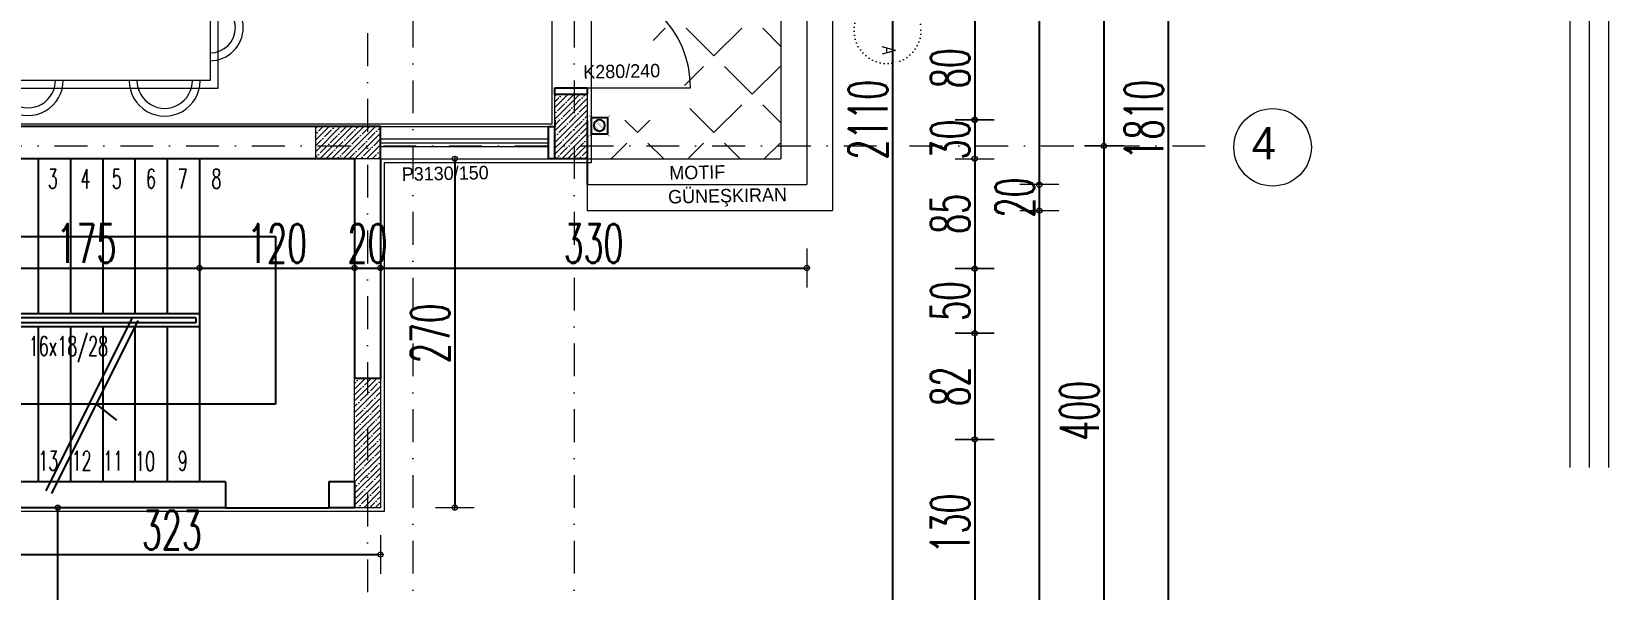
# Model space of a CAD drawing. Header units: millimetres. Extents: x -16104 to 67872, y -88009 to 12107.
# Drawn here: x 23420 to 24640, y -6903 to -6471 of the extents above; entities that cross this region are included whole.
import ezdxf
from ezdxf.enums import TextEntityAlignment as Align

# ---------------------------------------------------------------- set-up
doc = ezdxf.new("R2010")
doc.units = ezdxf.units.MM
doc.linetypes.add('ACAD_ISO07W100', pattern=[3, 0, -3])
doc.linetypes.add('DASHDOTX2', pattern=[50.8, 25.4, -12.7, 0, -12.7])
doc.layers.get('0').update_dxf_attribs({"color": 241})
for name, color, linetype, lineweight in [('AKS', 1, 'ACAD_ISO07W100', 5), ('akslar', 144, 'Continuous', 20), ('balkon', 6, 'Continuous', 5), ('c05', 32, 'Continuous', 13), ('duvar', 123, 'Continuous', 25), ('emsal&kolon', 1, 'Continuous', 5), ('kapı', 3, 'Continuous', 5), ('kolon', 1, 'Continuous', 5), ('merdiven', 4, 'Continuous', 25), ('OLCU', 54, 'Continuous', 13), ('pencere', 5, 'Continuous', 5), ('POZ', 36, 'Continuous', 18), ('SıVA', 40, 'Continuous', 9), ('tefriş', 30, 'Continuous', 5), ('ÖLÇÜ', 252, 'Continuous', 20)]:
    doc.layers.add(name, color=color, linetype=linetype, lineweight=lineweight)
doc.styles.add('DIM', font='Txttw.shx', dxfattribs={"width": 0.6})
doc.styles.add('DIMENSIONS', font='simplex', dxfattribs={"width": 0.8})
doc.styles.add('M2', font='stylu.ttf', dxfattribs={"height": 10})
doc.dimstyles.new('50', dxfattribs={"dimscale": 0, "dimtxt": 30, "dimasz": 1, "dimexe": 0, "dimexo": 2, "dimgap": 4, "dimtad": 1, "dimdec": 0, "dimzin": 0, "dimdsep": 46, "dimtxsty": 'DIM', "dimblk1": 'DOT', "dimblk2": 'DOT', "dimsah": 1, "dimcen": 1.5, "dimdle": 3, "dimse1": 1, "dimse2": 1, "dimclrd": 256, "dimclre": 9, "dimclrt": 256, "dimadec": 0, "dimazin": 0, "dimtfac": 0.24, "dimtdec": 0, "dimtix": 1, "dimtmove": 2, "dimatfit": 3, "dimldrblk": 'DOT', "dimfxl": 0, "dimtolj": 1, "dimtzin": 15, "dimarcsym": 0})
pattern_1 = [(45, (10807.666, -17059.605), (-4.490128, 4.490128), []), (45, (10812.156, -17059.605), (-4.490128, 4.490128), [7.9375, -1.5875, 0, -1.5875])]

# ---------------------------------------------------------------- blocks, each defined once
blk = doc.blocks.new('DOT')
for p, q in [((0, 15), (0, -15)), ((-2, 0), (0, 0)), ((2, 0), (0, 0))]:
    blk.add_line(p, q)
blk.add_circle((0, 0), 2)
blk = doc.blocks.new('*D6993')
at = {"layer": 'Defpoints', "color": 0, "transparency": 16777216}
for p in [(24099.8, -6459.6), (24099.8, -6539.3), (24149.8, -6539.3)]:
    blk.add_point(p, dxfattribs=at)
at = {"layer": 'OLCU', "lineweight": -2, "transparency": 16777216}
blk.add_line((24149.8, -6460.6), (24149.8, -6538.3), dxfattribs=at)
for p, rotation in [((24149.8, -6459.6), 90), ((24149.8, -6539.3), 270)]:
    blk.add_blockref('DOT', p, dxfattribs=dict(at, rotation=rotation))
at = {"layer": 'OLCU', "transparency": 16777216, "insert": (24130.8, -6499.4), "char_height": 30, "attachment_point": 5, "rotation": 90, "style": 'DIM'}
blk.add_mtext('\\A1;80', dxfattribs=at)
blk = doc.blocks.new('*D6994')
at = {"layer": 'Defpoints', "color": 0, "transparency": 16777216}
for p in [(24099.8, -6539.6), (24099.8, -6569.6), (24149.8, -6569.6)]:
    blk.add_point(p, dxfattribs=at)
at = {"layer": 'OLCU', "lineweight": -2, "transparency": 16777216}
for p, q in [((24149.8, -6538.6), (24149.8, -6537.6)), ((24149.8, -6539.6), (24149.8, -6569.6)), ((24149.8, -6570.6), (24149.8, -6571.6))]:
    blk.add_line(p, q, dxfattribs=at)
for p, rotation in [((24149.8, -6539.6), 270), ((24149.8, -6569.6), 90)]:
    blk.add_blockref('DOT', p, dxfattribs=dict(at, rotation=rotation))
at = {"layer": 'OLCU', "transparency": 16777216, "insert": (24130.8, -6554.6), "char_height": 30, "attachment_point": 5, "rotation": 90, "style": 'DIM'}
blk.add_mtext('\\A1;30', dxfattribs=at)
blk = doc.blocks.new('*D6995')
at = {"layer": 'Defpoints', "color": 0, "transparency": 16777216}
for p in [(24099.8, -6569.6), (24099.8, -6654.6), (24149.8, -6654.6)]:
    blk.add_point(p, dxfattribs=at)
at = {"layer": 'OLCU', "lineweight": -2, "transparency": 16777216}
blk.add_line((24149.8, -6570.6), (24149.8, -6653.6), dxfattribs=at)
for p, rotation in [((24149.8, -6569.6), 90), ((24149.8, -6654.6), 270)]:
    blk.add_blockref('DOT', p, dxfattribs=dict(at, rotation=rotation))
at = {"layer": 'OLCU', "transparency": 16777216, "insert": (24130.8, -6612.1), "char_height": 30, "attachment_point": 5, "rotation": 90, "style": 'DIM'}
blk.add_mtext('\\A1;85', dxfattribs=at)
blk = doc.blocks.new('*D6996')
at = {"layer": 'Defpoints', "color": 0, "transparency": 16777216}
for p in [(24099.8, -6654.6), (24099.8, -6704.6), (24149.8, -6704.6)]:
    blk.add_point(p, dxfattribs=at)
at = {"layer": 'OLCU', "lineweight": -2, "transparency": 16777216}
blk.add_line((24149.8, -6655.6), (24149.8, -6703.6), dxfattribs=at)
for p, rotation in [((24149.8, -6654.6), 90), ((24149.8, -6704.6), 270)]:
    blk.add_blockref('DOT', p, dxfattribs=dict(at, rotation=rotation))
at = {"layer": 'OLCU', "transparency": 16777216, "insert": (24130.8, -6679.6), "char_height": 30, "attachment_point": 5, "rotation": 90, "style": 'DIM'}
blk.add_mtext('\\A1;50', dxfattribs=at)
blk = doc.blocks.new('*D7245')
at = {"layer": 'Defpoints', "color": 0, "transparency": 16777216}
for p in [(24099.8, -6704.6), (24099.8, -6786.8), (24149.8, -6786.8)]:
    blk.add_point(p, dxfattribs=at)
at = {"layer": 'OLCU', "lineweight": -2, "transparency": 16777216}
blk.add_line((24149.8, -6705.6), (24149.8, -6785.8), dxfattribs=at)
for p, rotation in [((24149.8, -6704.6), 90), ((24149.8, -6786.8), 270)]:
    blk.add_blockref('DOT', p, dxfattribs=dict(at, rotation=rotation))
at = {"layer": 'OLCU', "transparency": 16777216, "insert": (24130.8, -6745.7), "char_height": 30, "attachment_point": 5, "rotation": 90, "style": 'DIM'}
blk.add_mtext('\\A1;82', dxfattribs=at)
blk = doc.blocks.new('*D6997')
at = {"layer": 'Defpoints', "color": 0, "transparency": 16777216}
for p in [(24099.8, -6786.8), (24099.8, -6916.8), (24149.8, -6916.8)]:
    blk.add_point(p, dxfattribs=at)
at = {"layer": 'OLCU', "lineweight": -2, "transparency": 16777216}
blk.add_line((24149.8, -6787.8), (24149.8, -6915.8), dxfattribs=at)
for p, rotation in [((24149.8, -6786.8), 90), ((24149.8, -6916.8), 270)]:
    blk.add_blockref('DOT', p, dxfattribs=dict(at, rotation=rotation))
at = {"layer": 'OLCU', "transparency": 16777216, "insert": (24130.8, -6851.8), "char_height": 30, "attachment_point": 5, "rotation": 90, "style": 'DIM'}
blk.add_mtext('\\A1;130', dxfattribs=at)
blk = doc.blocks.new('*D7001')
at = {"layer": 'Defpoints', "color": 0, "transparency": 16777216}
for p in [(24164.8, -6609.6), (24199.8, -7354.1), (24199.8, -7354.1)]:
    blk.add_point(p, dxfattribs=at)
at = {"layer": 'OLCU', "lineweight": -2, "transparency": 16777216}
blk.add_line((24199.8, -6610.6), (24199.8, -7353.1), dxfattribs=at)
for p, rotation in [((24199.8, -6609.6), 90), ((24199.8, -7354.1), 270)]:
    blk.add_blockref('DOT', p, dxfattribs=dict(at, rotation=rotation))
at = {"layer": 'OLCU', "transparency": 16777216, "insert": (24180.8, -6981.8), "char_height": 30, "attachment_point": 5, "rotation": 90, "style": 'DIM'}
blk.add_mtext('\\A1;745', dxfattribs=at)
blk = doc.blocks.new('*D7004')
at = {"layer": 'Defpoints', "color": 0, "transparency": 16777216}
for p in [(24264.8, -5634.6), (24299.8, -5634.6), (24264.8, -7444.1)]:
    blk.add_point(p, dxfattribs=at)
at = {"layer": 'OLCU', "lineweight": -2, "transparency": 16777216}
blk.add_line((24299.8, -7443.1), (24299.8, -5635.6), dxfattribs=at)
for p, rotation in [((24299.8, -5634.6), 90), ((24299.8, -7444.1), 270)]:
    blk.add_blockref('DOT', p, dxfattribs=dict(at, rotation=rotation))
at = {"layer": 'OLCU', "transparency": 16777216, "insert": (24280.8, -6539.3), "char_height": 30, "attachment_point": 5, "rotation": 90, "style": 'DIM'}
blk.add_mtext('\\A1;1810', dxfattribs=at)
blk = doc.blocks.new('*D7054')
at = {"layer": 'Defpoints', "color": 0, "transparency": 16777216}
for p in [(24099.8, -6074.9), (24099.8, -6589.6), (24199.8, -6589.6)]:
    blk.add_point(p, dxfattribs=at)
at = {"layer": 'OLCU', "lineweight": -2, "transparency": 16777216}
blk.add_line((24199.8, -6075.9), (24199.8, -6588.6), dxfattribs=at)
for p, rotation in [((24199.8, -6074.9), 90), ((24199.8, -6589.6), 270)]:
    blk.add_blockref('DOT', p, dxfattribs=dict(at, rotation=rotation))
at = {"layer": 'OLCU', "transparency": 16777216, "insert": (24180.8, -6332.2), "char_height": 30, "attachment_point": 5, "rotation": 90, "style": 'DIM'}
blk.add_mtext('\\A1;515', dxfattribs=at)
blk = doc.blocks.new('*D7075')
at = {"layer": 'Defpoints', "color": 0, "transparency": 16777216}
for p in [(24199.8, -6589.6), (24199.8, -6609.6), (24199.8, -6609.6)]:
    blk.add_point(p, dxfattribs=at)
at = {"layer": 'OLCU', "lineweight": -2, "transparency": 16777216}
for p, q in [((24199.8, -6588.6), (24199.8, -6587.6)), ((24199.8, -6589.6), (24199.8, -6609.6)), ((24199.8, -6610.6), (24199.8, -6611.6))]:
    blk.add_line(p, q, dxfattribs=at)
for p, rotation in [((24199.8, -6589.6), 270), ((24199.8, -6609.6), 90)]:
    blk.add_blockref('DOT', p, dxfattribs=dict(at, rotation=rotation))
at = {"layer": 'OLCU', "transparency": 16777216, "insert": (24180.8, -6599.6), "char_height": 30, "attachment_point": 5, "rotation": 90, "style": 'DIM'}
blk.add_mtext('\\A1;20', dxfattribs=at)
blk = doc.blocks.new('rb')
at = {"layer": 'tefriş'}
for points in [[(1548.4, 487.07), (1595.5, 487.07), (1595.5, 394.92), (1548.4, 394.92)], [(1551.4, 484.07), (1592.5, 484.07), (1592.5, 397.92), (1551.4, 397.92)]]:
    blk.add_lwpolyline(points, close=True, dxfattribs=at)
for centre, radius, start, end in [((1571.95, 484.07), 12.83, 0, 180), ((1571.95, 484.07), 9.83, 0, 180), ((1551.4, 466.84), 14.18, 90, 270), ((1551.4, 466.84), 11.18, 90, 270), ((1592.5, 466.49), 13.72, 270, 90), ((1592.5, 466.49), 10.72, 270, 90), ((1551.4, 415.62), 14.18, 90, 270), ((1592.29, 413.54), 13.72, 270, 90), ((1551.4, 415.62), 11.18, 90, 270), ((1592.29, 413.54), 10.72, 270, 90), ((1571.95, 397.92), 13.83, 180, 0), ((1571.95, 397.92), 10.83, 180, 0)]:
    blk.add_arc(centre, radius, start, end, dxfattribs=at)
blk = doc.blocks.new('*D7098')
at = {"layer": 'Defpoints', "color": 0, "transparency": 16777216}
for p in [(24249.8, -6259.6), (24249.8, -6559.6), (24249.8, -6559.6)]:
    blk.add_point(p, dxfattribs=at)
at = {"layer": 'OLCU', "lineweight": -2, "transparency": 16777216}
blk.add_line((24249.8, -6260.6), (24249.8, -6558.6), dxfattribs=at)
for p, rotation in [((24249.8, -6259.6), 90), ((24249.8, -6559.6), 270)]:
    blk.add_blockref('DOT', p, dxfattribs=dict(at, rotation=rotation))
at = {"layer": 'OLCU', "transparency": 16777216, "insert": (24230.8, -6409.6), "char_height": 30, "attachment_point": 5, "rotation": 90, "style": 'DIM'}
blk.add_mtext('\\A1;300', dxfattribs=at)
blk = doc.blocks.new('*D7099')
at = {"layer": 'Defpoints', "color": 0, "transparency": 16777216}
for p in [(24249.8, -6559.6), (24249.8, -6969.6), (24249.8, -6969.6)]:
    blk.add_point(p, dxfattribs=at)
at = {"layer": 'OLCU', "lineweight": -2, "transparency": 16777216}
blk.add_line((24249.8, -6560.6), (24249.8, -6968.6), dxfattribs=at)
for p, rotation in [((24249.8, -6559.6), 90), ((24249.8, -6969.6), 270)]:
    blk.add_blockref('DOT', p, dxfattribs=dict(at, rotation=rotation))
at = {"layer": 'OLCU', "transparency": 16777216, "insert": (24230.8, -6764.6), "char_height": 30, "attachment_point": 5, "rotation": 90, "style": 'DIM'}
blk.add_mtext('\\A1;400', dxfattribs=at)
blk = doc.blocks.new('*D7115')
at = {"layer": 'Defpoints', "color": 0, "transparency": 16777216}
for p in [(24086.2, -5484.6), (24086.2, -7594.1), (24086.2, -7594.1)]:
    blk.add_point(p, dxfattribs=at)
at = {"layer": 'OLCU', "lineweight": -2, "transparency": 16777216}
blk.add_line((24086.2, -5485.6), (24086.2, -7593.1), dxfattribs=at)
for p, rotation in [((24086.2, -5484.6), 90), ((24086.2, -7594.1), 270)]:
    blk.add_blockref('DOT', p, dxfattribs=dict(at, rotation=rotation))
at = {"layer": 'OLCU', "transparency": 16777216, "insert": (24067.2, -6539.3), "char_height": 30, "attachment_point": 5, "rotation": 90, "style": 'DIM'}
blk.add_mtext('\\A1;2110', dxfattribs=at)
blk = doc.blocks.new('*D7150')
at = {"layer": 'Defpoints', "color": 0, "transparency": 16777216}
for p in [(23374.8, -6654.1), (23549.8, -6654.1), (23549.8, -6654.1)]:
    blk.add_point(p, dxfattribs=at)
at = {"layer": 'OLCU', "lineweight": -2, "transparency": 16777216}
blk.add_line((23375.8, -6654.1), (23548.8, -6654.1), dxfattribs=at)
at = {"layer": 'OLCU', "lineweight": -2, "transparency": 16777216, "rotation": 180}
blk.add_blockref('DOT', (23374.8, -6654.1), dxfattribs=at)
at = {"layer": 'OLCU', "lineweight": -2, "transparency": 16777216}
blk.add_blockref('DOT', (23549.8, -6654.1), dxfattribs=at)
at = {"layer": 'OLCU', "transparency": 16777216, "insert": (23462.3, -6635.1), "char_height": 30, "attachment_point": 5, "style": 'DIM'}
blk.add_mtext('\\A1;175', dxfattribs=at)
blk = doc.blocks.new('*D7151')
at = {"layer": 'Defpoints', "color": 0, "transparency": 16777216}
for p in [(23549.8, -6654.1), (23669.8, -6654.1), (23669.8, -6654.1)]:
    blk.add_point(p, dxfattribs=at)
at = {"layer": 'OLCU', "lineweight": -2, "transparency": 16777216}
blk.add_line((23550.8, -6654.1), (23668.8, -6654.1), dxfattribs=at)
at = {"layer": 'OLCU', "lineweight": -2, "transparency": 16777216, "rotation": 180}
blk.add_blockref('DOT', (23549.8, -6654.1), dxfattribs=at)
at = {"layer": 'OLCU', "lineweight": -2, "transparency": 16777216}
blk.add_blockref('DOT', (23669.8, -6654.1), dxfattribs=at)
at = {"layer": 'OLCU', "transparency": 16777216, "insert": (23609.8, -6635.1), "char_height": 30, "attachment_point": 5, "style": 'DIM'}
blk.add_mtext('\\A1;120', dxfattribs=at)
blk = doc.blocks.new('*D7152')
at = {"layer": 'Defpoints', "color": 0, "transparency": 16777216}
for p in [(23669.8, -6654.1), (23689.8, -6654.1), (23689.8, -6654.1)]:
    blk.add_point(p, dxfattribs=at)
at = {"layer": 'OLCU', "lineweight": -2, "transparency": 16777216}
for p, q in [((23668.8, -6654.1), (23667.8, -6654.1)), ((23669.8, -6654.1), (23689.8, -6654.1)), ((23690.8, -6654.1), (23691.8, -6654.1))]:
    blk.add_line(p, q, dxfattribs=at)
blk.add_blockref('DOT', (23669.8, -6654.1), dxfattribs=at)
at = {"layer": 'OLCU', "lineweight": -2, "transparency": 16777216, "rotation": 180}
blk.add_blockref('DOT', (23689.8, -6654.1), dxfattribs=at)
at = {"layer": 'OLCU', "transparency": 16777216, "insert": (23679.8, -6635.1), "char_height": 30, "attachment_point": 5, "style": 'DIM'}
blk.add_mtext('\\A1;20', dxfattribs=at)
blk = doc.blocks.new('A$C412C2498')
at = {"color": 5, "const_width": 0.6}
for points in [[(3.6, 24.3), (0.2, 27)], [(23.8, 24.3), (27.3, 27)], [(3.6, 3), (0.2, 0.2)], [(23.8, 3), (27.3, 0.2)]]:
    blk.add_lwpolyline(points, dxfattribs=at)
at = {"color": 5}
blk.add_lwpolyline([(23.8, 24.3), (3.6, 24.3), (3.6, 3), (23.8, 3)], close=True, dxfattribs=at)
at = {"const_width": 0.1}
for points in [[(6.7, 12.2), (14.6, 20.2)], [(6.8, 14.5), (12.4, 20.1)], [(7.1, 10.4), (16.4, 19.7)], [(7.9, 9.1), (17.8, 19)], [(8.8, 8), (18.9, 18.1)], [(10, 7.1), (19.8, 16.9)], [(11.3, 6.4), (20.4, 15.6)], [(13, 6), (20.8, 13.8)], [(14.8, 6.1), (20.8, 12.1)], [(17.4, 7), (19.8, 9.4)]]:
    blk.add_lwpolyline(points, dxfattribs=at)
blk.add_circle((13.7, 13.1), 7.12)
blk = doc.blocks.new('A$C5E2C1EC0')
at = {"xscale": 0.6105719971092185, "yscale": 0.6105719971092185, "zscale": 0.6105719971092185}
blk.add_blockref('A$C412C2498', (0, 0), dxfattribs=at)
blk = doc.blocks.new('*D6845')
at = {"layer": 'Defpoints', "color": 0, "transparency": 16777216}
for p in [(23689.8, -6654.1), (24019.8, -6654.1), (24019.8, -6654.1)]:
    blk.add_point(p, dxfattribs=at)
at = {"layer": 'OLCU', "lineweight": -2, "transparency": 16777216}
blk.add_line((23690.8, -6654.1), (24018.8, -6654.1), dxfattribs=at)
at = {"layer": 'OLCU', "lineweight": -2, "transparency": 16777216, "rotation": 180}
blk.add_blockref('DOT', (23689.8, -6654.1), dxfattribs=at)
at = {"layer": 'OLCU', "lineweight": -2, "transparency": 16777216}
blk.add_blockref('DOT', (24019.8, -6654.1), dxfattribs=at)
at = {"layer": 'OLCU', "transparency": 16777216, "insert": (23854.8, -6635.1), "char_height": 30, "attachment_point": 5, "style": 'DIM'}
blk.add_mtext('\\A1;330', dxfattribs=at)
blk = doc.blocks.new('*D7158')
at = {"layer": 'Defpoints', "color": 0, "transparency": 16777216}
for p in [(23366.8, -6839.6), (23689.8, -6839.6), (23689.8, -6875.9)]:
    blk.add_point(p, dxfattribs=at)
at = {"layer": 'OLCU', "lineweight": -2, "transparency": 16777216}
blk.add_line((23367.8, -6875.9), (23688.8, -6875.9), dxfattribs=at)
at = {"layer": 'OLCU', "lineweight": -2, "transparency": 16777216, "rotation": 180}
blk.add_blockref('DOT', (23366.8, -6875.9), dxfattribs=at)
at = {"layer": 'OLCU', "lineweight": -2, "transparency": 16777216}
blk.add_blockref('DOT', (23689.8, -6875.9), dxfattribs=at)
at = {"layer": 'OLCU', "transparency": 16777216, "insert": (23528.3, -6856.9), "char_height": 30, "attachment_point": 5, "style": 'DIM'}
blk.add_mtext('\\A1;323', dxfattribs=at)
blk = doc.blocks.new('*D6849')
at = {"layer": 'Defpoints', "color": 0, "transparency": 16777216}
for p in [(23714.8, -6569.6), (23689.8, -6839.6), (23747.3, -6839.6)]:
    blk.add_point(p, dxfattribs=at)
at = {"layer": 'OLCU', "lineweight": -2, "transparency": 16777216}
blk.add_line((23747.3, -6570.6), (23747.3, -6838.6), dxfattribs=at)
for p, rotation in [((23747.3, -6569.6), 90), ((23747.3, -6839.6), 270)]:
    blk.add_blockref('DOT', p, dxfattribs=dict(at, rotation=rotation))
at = {"layer": 'OLCU', "transparency": 16777216, "insert": (23728.3, -6704.6), "char_height": 30, "attachment_point": 5, "rotation": 90, "style": 'DIM'}
blk.add_mtext('\\A1;270', dxfattribs=at)
blk = doc.blocks.new('*D7160')
at = {"layer": 'Defpoints', "color": 0, "transparency": 16777216}
for p in [(23366.8, -6839.6), (23440.1, -6839.6), (23366.8, -7594.1)]:
    blk.add_point(p, dxfattribs=at)
at = {"layer": 'OLCU', "lineweight": -2, "transparency": 16777216}
blk.add_line((23440.1, -7593.1), (23440.1, -6840.6), dxfattribs=at)
for p, rotation in [((23440.1, -6839.6), 90), ((23440.1, -7594.1), 270)]:
    blk.add_blockref('DOT', p, dxfattribs=dict(at, rotation=rotation))
at = {"layer": 'OLCU', "transparency": 16777216, "insert": (23421.1, -7216.8), "char_height": 30, "attachment_point": 5, "rotation": 90, "style": 'DIM'}
blk.add_mtext('\\A1;755', dxfattribs=at)

msp = doc.modelspace()

# ---------------------------------------------------------------- hatches: boundary and pattern name
at = {"layer": 'kolon'}
h = msp.add_hatch(dxfattribs=at)
h.set_pattern_fill('ANSI35,_O', color=256)
h.set_pattern_definition(pattern_1)
h.paths.add_polyline_path([(23839.8, -6519.6), (23824.8, -6519.6), (23824.8, -6559.6), (23839.8, -6559.6)])
h.paths.add_polyline_path([(23849.8, -6519.6), (23839.8, -6519.6), (23839.8, -6559.6), (23849.8, -6559.6)])
h.paths.add_polyline_path([(23839.8, -6559.6), (23839.8, -6569.6), (23849.8, -6569.6), (23849.8, -6559.6)])
h.paths.add_polyline_path([(23824.8, -6559.6), (23824.8, -6569.6), (23839.8, -6569.6), (23839.8, -6559.6)])
h = msp.add_hatch(dxfattribs=at)
h.set_pattern_fill('ANSI35,_O', color=256)
h.set_pattern_definition([(45, (14410.221, -17059.605), (-4.490128, 4.490128), []), (45, (14414.711, -17059.605), (-4.490128, 4.490128), [7.9375, -1.5875, 0, -1.5875])])
h.paths.add_polyline_path([(23639.8, -6544.6), (23639.8, -6559.6), (23679.8, -6559.6), (23679.8, -6544.6)])
h.paths.add_polyline_path([(23639.8, -6559.6), (23639.8, -6569.6), (23679.8, -6569.6), (23679.8, -6559.6)])
h.paths.add_polyline_path([(23679.8, -6559.6), (23679.8, -6569.6), (23689.8, -6569.6), (23689.8, -6559.6)])
h.paths.add_polyline_path([(23679.8, -6544.6), (23679.8, -6559.6), (23689.8, -6559.6), (23689.8, -6544.6)])
h = msp.add_hatch(dxfattribs=at)
h.set_pattern_fill('ANSI35,_O', color=256)
h.set_pattern_definition(pattern_1)
h.paths.add_polyline_path([(23689.8, -6739.6), (23669.8, -6739.6), (23669.8, -6839.6), (23689.8, -6839.6)])
at = {"layer": 'ÖLÇÜ'}
h = msp.add_hatch(dxfattribs=at)
h.set_pattern_fill('ANGLE,_O', color=256, scale=6, angle=45)
h.set_pattern_definition([(45, (7204.273, 0), (-29.63485, 29.63485), [30.48, -11.43]), (135, (7204.273, 0), (-29.63485, -29.63485), [30.48, -11.43])])
h.paths.add_polyline_path([(23999.8, -6074.9), (23934.8, -6074.9, -0.079624), (23930.8, -6099.9), (23999.8, -6099.9)])
h.paths.add_polyline_path([(23999.8, -6099.9), (23930.8, -6099.9, -0.323907), (23854.8, -6154.9), (23854.8, -6099.9), (23849.8, -6099.9), (23849.8, -6279.6), (23999.8, -6279.6)])
h.paths.add_polyline_path([(23999.8, -6279.6), (23849.8, -6279.6), (23849.8, -6294.6), (23849.8, -6424.6), (23849.8, -6459.6, -0.131404), (23889.7, -6470.2), (23999.8, -6470.2)])
h.paths.add_polyline_path([(23999.8, -6470.2), (23889.7, -6470.2, -0.268211), (23929.8, -6539.6), (23849.8, -6539.6), (23849.8, -6559.6), (23999.8, -6559.6)])
h.paths.add_polyline_path([(23999.8, -6559.6), (23849.8, -6559.6), (23849.8, -6569.6), (23999.8, -6569.6)])
h.paths.add_polyline_path([(23871.5, -6405.9), (23871.8, -6315.4), (23854, -6315.3), (23853.8, -6405.8)], flags=24)
h.paths.add_polyline_path([(23883, -6312.8), (23970.8, -6312.8), (23970.8, -6342.6), (23883, -6342.6)], flags=24)
h.paths.add_polyline_path([(23883.1, -6280.9), (23987.3, -6280.9), (23987.3, -6307.8), (23883.1, -6307.8)], flags=24)

# ---------------------------------------------------------------- linework, layer by layer
for p, q in [((23824.8, -6519.6), (23824.8, -6514.6)), ((23849.8, -6514.6), (23849.8, -6519.6)), ((23824.8, -6569.6), (23824.8, -6544.6)), ((23669.8, -6819.6), (23669.8, -6839.6)), ((23569.8, -6839.6), (23649.8, -6839.6))]:
    msp.add_line(p, q)
at = {"layer": 'AKS', "color": 1, "linetype": 'ACAD_ISO07W100'}
msp.add_circle((24082.3, -6470), 25.9, dxfattribs=at)
at = {"layer": 'AKS', "linetype": 'ByBlock'}
msp.add_circle((24380.4, -6560.7), 30, dxfattribs=at)
at = {"layer": 'akslar', "linetype": 'DASHDOTX2'}
for p, q in [((23714.8, -5134.6), (23714.8, -7944.1)), ((23839.8, -5134.6), (23839.8, -7944.1)), ((23679.8, -5149), (23679.8, -7958.5)), ((21299.8, -6559.6), (24349.8, -6559.6))]:
    msp.add_line(p, q, dxfattribs=at)
at = {"layer": 'balkon'}
for p, q in [((23999.8, -6074.9), (23999.8, -6569.6)), ((24019.8, -6074.9), (24019.8, -6589.6)), ((24039.8, -6074.9), (24039.8, -6609.6)), ((23849.8, -6569.6), (23999.8, -6569.6)), ((23849.8, -6589.6), (24019.8, -6589.6)), ((23849.8, -6589.6), (23849.8, -6609.6)), ((23849.8, -6609.6), (24039.8, -6609.6))]:
    msp.add_line(p, q, dxfattribs=at)
at = {"layer": 'c05'}
for points in [[(24640.4, -8120), (24640.4, -8330.3), (21110.1, -8330.3), (21110.1, -4952.5), (24640.4, -4952.5), (24640.4, -6808.6)], [(24625.4, -8120), (24625.4, -8315.3), (21125.1, -8315.3), (21125.1, -4967.5), (24625.4, -4967.5), (24625.4, -6808.6)], [(24610.4, -8120), (24610.4, -8300.3), (21140.1, -8300.3), (21140.1, -4982.5), (24610.4, -4982.5), (24610.4, -6808.6)]]:
    msp.add_lwpolyline(points, dxfattribs=at)
at = {"layer": 'duvar'}
for p, q in [((23824.8, -6514.6), (23849.8, -6514.6)), ((23824.8, -6519.6), (23849.8, -6519.6)), ((23824.8, -6539.6), (23824.8, -6544.6)), ((23849.8, -6539.6), (23849.8, -6569.6)), ((23689.8, -6544.6), (23224.8, -6544.6)), ((23689.8, -6569.6), (23689.8, -6544.6)), ((23819.8, -6544.6), (23824.8, -6544.6)), ((23819.8, -6569.6), (23819.8, -6544.6)), ((23669.8, -6569.6), (23241.8, -6569.6)), ((23669.8, -6569.6), (23669.8, -6739.6)), ((23689.8, -6569.6), (23689.8, -6739.6)), ((23824.8, -6569.6), (23819.8, -6569.6)), ((23849.8, -6569.6), (23824.8, -6569.6)), ((23849.8, -6569.6), (23849.8, -6589.6)), ((23374.8, -6629.6), (23608.5, -6629.6)), ((23608.5, -6629.6), (23608.5, -6759.6)), ((23497.7, -6692.5), (23430.8, -6826.5)), ((23502.1, -6694.8), (23435.3, -6828.7)), ((23549.8, -6689.6), (23549.8, -6699.6)), ((23689.8, -6739.6), (23669.8, -6739.6)), ((23608.5, -6759.6), (23374.8, -6759.6)), ((23469.8, -6759.6), (23485.5, -6771.8)), ((23569.8, -6819.6), (23254.8, -6819.6)), ((23569.8, -6819.6), (23569.8, -6839.6)), ((23669.8, -6819.6), (23649.8, -6819.6)), ((23649.8, -6819.6), (23649.8, -6839.6)), ((23569.8, -6839.6), (23366.8, -6839.6)), ((23569.8, -6839.6), (23366.8, -6839.6)), ((23669.8, -6839.6), (23649.8, -6839.6)), ((23669.8, -6839.6), (23649.8, -6839.6))]:
    msp.add_line(p, q, dxfattribs=at)
at = {"layer": 'emsal&kolon'}
for points in [[(23849.8, -6569.6), (23824.8, -6569.6), (23824.8, -6519.6), (23849.8, -6519.6), (23849.8, -6569.6)], [(23639.8, -6569.6), (23639.8, -6544.6), (23689.8, -6544.6), (23689.8, -6569.6), (23639.8, -6569.6)], [(23669.8, -6739.6), (23689.8, -6739.6), (23689.8, -6839.6), (23669.8, -6839.6), (23669.8, -6739.6)]]:
    msp.add_lwpolyline(points, dxfattribs=at)
at = {"layer": 'kapı'}
msp.add_line((23849.8, -6514.6), (23929.8, -6514.6), dxfattribs=at)
msp.add_arc((23849.8, -6514.6), 80, 0, 90, dxfattribs=at)
at = {"layer": 'merdiven'}
for p, q in [((23424.8, -6569.6), (23424.8, -6689.6)), ((23449.8, -6569.6), (23449.8, -6689.6)), ((23474.8, -6569.6), (23474.8, -6689.6)), ((23499.8, -6569.6), (23499.8, -6689.6)), ((23524.8, -6569.6), (23524.8, -6689.6)), ((23549.8, -6569.6), (23549.8, -6689.6)), ((23549.8, -6689.6), (23374.8, -6689.6)), ((23549.8, -6699.6), (23374.8, -6699.6)), ((23546.8, -6692.6), (23377.8, -6692.6)), ((23546.8, -6696.6), (23377.8, -6696.6)), ((23424.8, -6699.6), (23424.8, -6819.6)), ((23449.8, -6699.6), (23449.8, -6819.6)), ((23474.8, -6699.6), (23474.8, -6819.6)), ((23499.8, -6699.6), (23499.8, -6819.6)), ((23524.8, -6699.6), (23524.8, -6819.6)), ((23546.8, -6692.6), (23546.8, -6696.6)), ((23549.8, -6699.6), (23549.8, -6819.6))]:
    msp.add_line(p, q, dxfattribs=at)
at = {"layer": 'OLCU'}
msp.add_line((24099.8, -6786.8), (24099.8, -6786.8), dxfattribs=at)
at = {"layer": 'pencere'}
for p, q in [((23689.8, -6544.6), (23819.8, -6544.6)), ((23689.8, -6554.1), (23819.8, -6554.1)), ((23689.8, -6557.1), (23819.8, -6557.1)), ((23689.8, -6560.1), (23819.8, -6560.1)), ((23689.8, -6569.6), (23819.8, -6569.6))]:
    msp.add_line(p, q, dxfattribs=at)
at = {"layer": 'SıVA'}
for points in [[(23389.8, -6842.6), (23389.8, -7357.1), (23254.8, -7357.1), (23254.8, -7617.1), (22472.8, -7617.1), (22472.8, -7447.1), (22252.8, -7447.1), (22252.8, -6592.6), (21790.8, -6592.6), (21790.8, -6077.9), (21620.8, -6077.9), (21620.8, -5625.6), (21910.8, -5625.6), (21910.8, -5455.6), (23732.8, -5455.6), (23732.8, -5625.6), (24022.8, -5625.6), (24022.8, -6077.9), (23852.8, -6077.9), (23852.8, -6572.6), (23692.8, -6572.6), (23692.8, -6842.6)], [(23226.8, -6247.6), (23226.6, -6301.6), (23221.8, -6301.6), (23221.8, -6517.6), (23226.8, -6517.6), (23226.8, -6542.6), (23822.8, -6542.6), (23822.8, -6459.6), (23822.8, -6076.9), (23797.8, -6076.9), (23797.8, -6061.9), (23314.8, -6061.9), (23221.8, -6061.9), (23221.8, -6207.6), (23221.8, -6207.6), (23221.6, -6247.6)]]:
    msp.add_lwpolyline(points, close=True, dxfattribs=at)

# ---------------------------------------------------------------- block references
at = {"ltscale": 50, "xscale": -1, "rotation": 180}
msp.add_blockref('A$C5E2C1EC0', (23850.9, -6535.8), dxfattribs=at)
at = {"layer": 'pencere', "xscale": 2, "yscale": 2, "zscale": 2, "rotation": 270}
msp.add_blockref('rb', (22589.8, -3324.1), dxfattribs=at)

# ---------------------------------------------------------------- texts
at = {"layer": 'AKS', "color": 1, "style": 'DIMENSIONS', "width": 0.8}
msp.add_text('A', height=10.4, rotation=269.5779, dxfattribs=at).set_placement((24083.3, -6485.7), align=Align.MIDDLE)
at = {"layer": 'AKS', "insert": (24364.3, -6545.1), "char_height": 25, "width": 35.659, "attachment_point": 1}
msp.add_mtext('4', dxfattribs=at)
at = {"layer": 'OLCU', "char_height": 15, "attachment_point": 5, "style": 'DIM'}
for s, insert in [('\\A1;3', (23436.1, -6585)), ('\\A1;4', (23461.5, -6585)), ('\\A1;5', (23485.7, -6585)), ('\\A1;6', (23512.2, -6585)), ('\\A1;7', (23536.7, -6585)), ('\\A1;8', (23562.8, -6585)), ('\\A1;16x18/28', (23448.3, -6717)), ('\\A1;13', (23432.7, -6803.3)), ('\\A1;12', (23458.5, -6803.3)), ('\\A1;11', (23482.9, -6803.3)), ('\\A1;10', (23507.6, -6803.7)), ('\\A1;9', (23536.8, -6803.3))]:
    msp.add_mtext(s, dxfattribs=dict(at, insert=insert))
at = {"layer": 'POZ', "style": 'M2', "flags": 4}
for tag, p in [('K280/240', (23846.9, -6507.6)), ('P3130/150', (23706.4, -6586.7)), ('MOTIF', (23913.5, -6585.7)), ('GÜNEŞKIRAN', (23912.6, -6604.2))]:
    msp.add_attdef(tag, p, 'K1 80/210', height=10.4, rotation=1.1392, dxfattribs=at)

# ---------------------------------------------------------------- dimensions: what is measured, and where the dimension line sits
at = {"layer": 'OLCU'}
for base, p1, p2, text, picture, middle in [((24086.2, -7594.1), (24086.2, -5484.6), (24086.2, -7594.1), '2110', '*D7115', (24067.2, -6539.3)), ((24299.8, -5634.6), (24264.8, -7444.1), (24264.8, -5634.6), '1810', '*D7004', (24280.8, -6539.3)), ((24249.8, -6559.6), (24249.8, -6259.6), (24249.8, -6559.6), '300', '*D7098', (24230.8, -6409.6)), ((24249.8, -6969.6), (24249.8, -6559.6), (24249.8, -6969.6), '400', '*D7099', (24230.8, -6764.6))]:
    dim = msp.add_linear_dim(base=base, p1=p1, p2=p2, angle=90, text=text, dimstyle='50', override={"dimscale": 1}, dxfattribs=at)
    dim.commit()
    dim.dimension.update_dxf_attribs({"geometry": picture, "text_midpoint": middle})
for base, p1, p2, picture, middle in [((24199.8, -6589.6), (24099.8, -6074.9), (24099.8, -6589.6), '*D7054', (24180.8, -6332.2)), ((24149.8, -6539.3), (24099.8, -6459.6), (24099.8, -6539.3), '*D6993', (24130.8, -6499.4)), ((24149.8, -6569.6), (24099.8, -6539.6), (24099.8, -6569.6), '*D6994', (24130.8, -6554.6)), ((23747.3, -6839.6), (23714.8, -6569.6), (23689.8, -6839.6), '*D6849', (23728.3, -6704.6)), ((24149.8, -6654.6), (24099.8, -6569.6), (24099.8, -6654.6), '*D6995', (24130.8, -6612.1)), ((24199.8, -6609.6), (24199.8, -6589.6), (24199.8, -6609.6), '*D7075', (24180.8, -6599.6)), ((24199.8169726, -7354.0601116), (24164.8169726, -6609.5601116), (24199.8169726, -7354.0601116), '*D7001', (24180.8169726, -6981.8101116)), ((24149.8, -6704.6), (24099.8, -6654.6), (24099.8, -6704.6), '*D6996', (24130.8, -6679.6)), ((24149.8, -6786.8), (24099.8, -6704.6), (24099.8, -6786.8), '*D7245', (24130.8, -6745.7)), ((24149.8, -6916.8), (24099.8, -6786.8), (24099.8, -6916.8), '*D6997', (24130.8, -6851.8)), ((23440.0930811, -6839.5601116), (23366.8169726, -7594.0601116), (23366.8169726, -6839.5601116), '*D7160', (23421.0930811, -7216.8101116))]:
    dim = msp.add_linear_dim(base=base, p1=p1, p2=p2, angle=90, dimstyle='50', override={"dimscale": 1}, dxfattribs=at)
    dim.commit()
    dim.dimension.update_dxf_attribs({"geometry": picture, "text_midpoint": middle})
for base, p1, p2, picture, middle in [((23549.8, -6654.1), (23374.8, -6654.1), (23549.8, -6654.1), '*D7150', (23462.3, -6635.1)), ((23669.8, -6654.1), (23549.8, -6654.1), (23669.8, -6654.1), '*D7151', (23609.8, -6635.1)), ((23689.8, -6654.1), (23669.8, -6654.1), (23689.8, -6654.1), '*D7152', (23679.8, -6635.1)), ((24019.8, -6654.1), (23689.8, -6654.1), (24019.8, -6654.1), '*D6845', (23854.8, -6635.1)), ((23689.8, -6875.9), (23366.8, -6839.6), (23689.8, -6839.6), '*D7158', (23528.3, -6856.9))]:
    dim = msp.add_linear_dim(base=base, p1=p1, p2=p2, dimstyle='50', override={"dimscale": 1}, dxfattribs=at)
    dim.commit()
    dim.dimension.update_dxf_attribs({"geometry": picture, "text_midpoint": middle})

doc.saveas('drawing.dxf')
